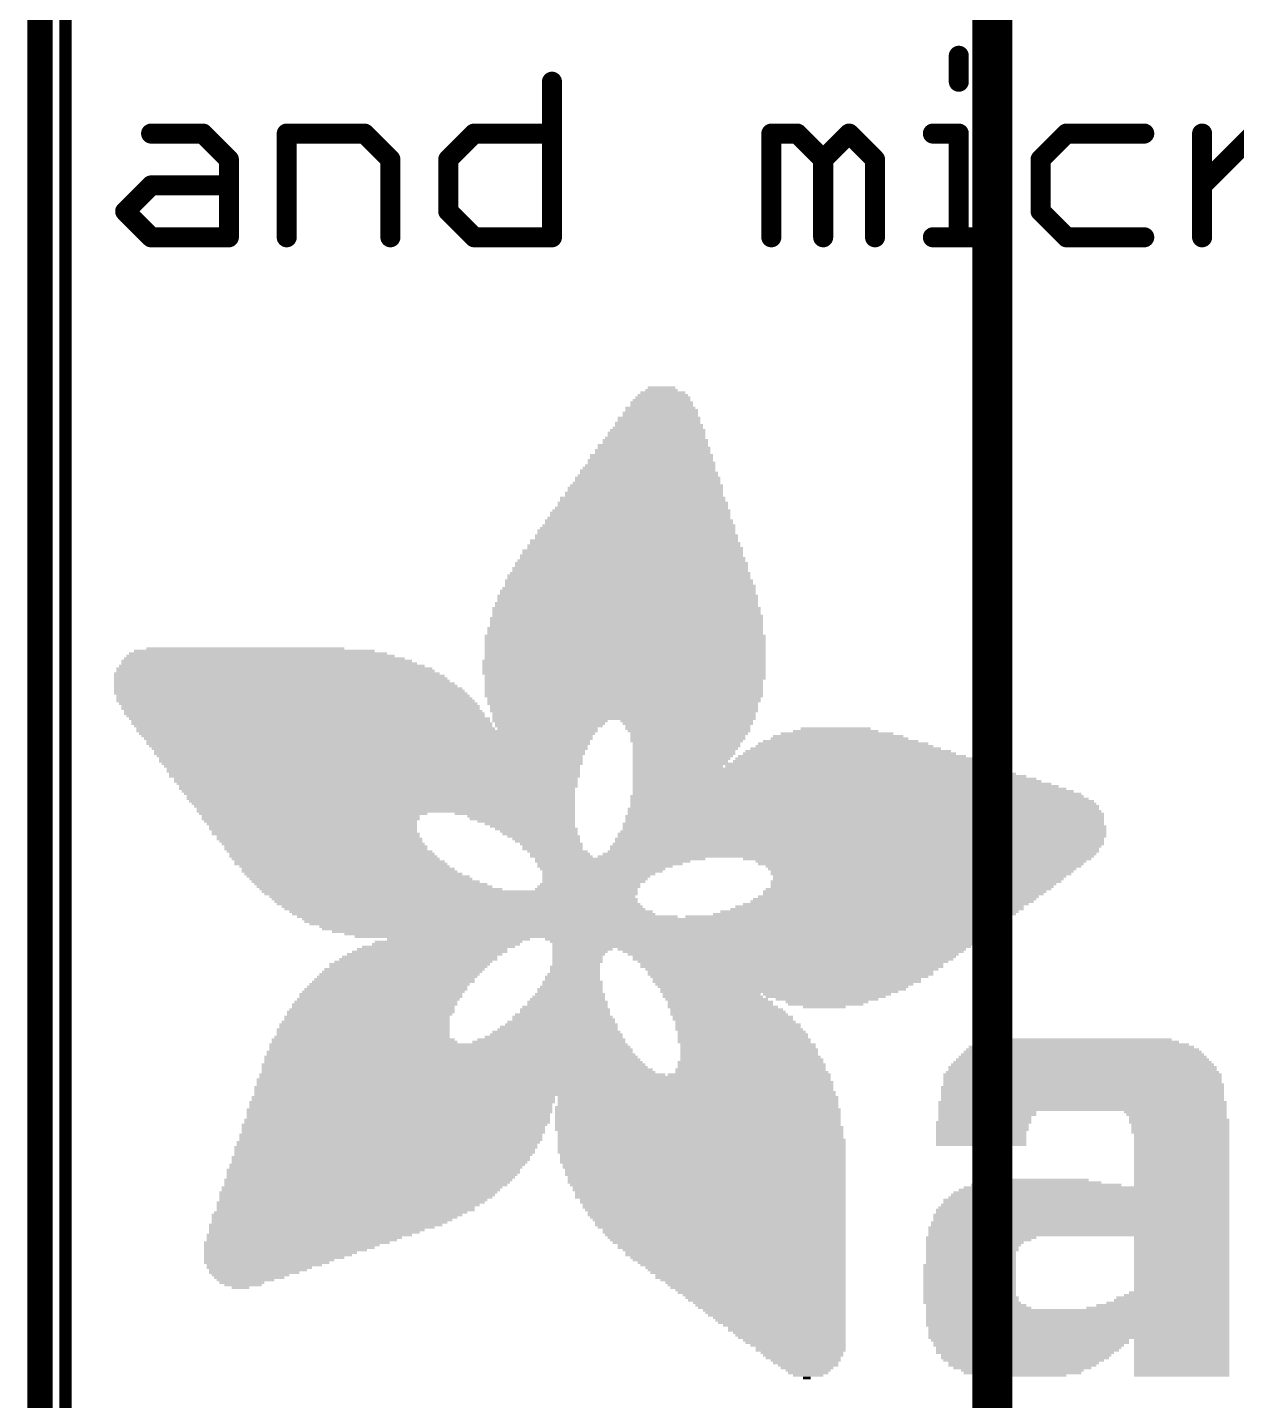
# Model space of a CAD drawing. Extents: x -3.9 to 70.5, y 0 to 60.5.
# Drawn here: x -0.38 to 11.87, y 9.91 to 23.82 of the extents above; entities that cross this region are included whole.
import ezdxf

# ---------------------------------------------------------------- set-up
doc = ezdxf.new("R2010")
doc.units = 0
for name, color, linetype in [('1', 12, 'CONTINUOUS'), ('16', 132, 'CONTINUOUS'), ('20', 53, 'CONTINUOUS'), ('21', 40, 'CONTINUOUS'), ('22', 6, 'CONTINUOUS')]:
    doc.layers.add(name, color=color, linetype=linetype)

# ---------------------------------------------------------------- blocks, each defined once
blk = doc.blocks.new('RECT')
blk.add_solid([(-0.5, -0.5), (0.5, -0.5), (-0.5, 0.5), (0.5, 0.5)])

msp = doc.modelspace()

# ---------------------------------------------------------------- linework, layer by layer
at = {"layer": '1', "const_width": 0.254}
msp.add_lwpolyline([(-0.254, 0.508), (-0.254, 53.848)], dxfattribs=at)
at = {"layer": '16', "const_width": 0.4064}
msp.add_lwpolyline([(9.398, 7.62), (9.398, 38.1)], dxfattribs=at)
at = {"layer": '20'}
msp.add_line((0, 54.356), (0, 0), dxfattribs=at)
at = {"layer": '21', "const_width": 0.2032}
for points in [[(9.0581, 23.5304), (9.0581, 23.2677)], [(4.9347, 23.2677), (4.9347, 21.6916)], [(0.8723, 22.7424), (1.3977, 22.7424)], [(1.3977, 22.7424), (1.6604, 22.4797)], [(2.2468, 21.6916), (2.2468, 22.7424)], [(2.2468, 22.7424), (3.0348, 22.7424)], [(3.0348, 22.7424), (3.2975, 22.4797)], [(3.8839, 22.4797), (4.1466, 22.7424)], [(4.1466, 22.7424), (4.9347, 22.7424)], [(7.1582, 21.6916), (7.1582, 22.7424)], [(7.1582, 22.7424), (7.4209, 22.7424)], [(7.4209, 22.7424), (7.6836, 22.4797)], [(7.6836, 22.4797), (7.9463, 22.7424)], [(7.9463, 22.7424), (8.209, 22.4797)], [(8.7954, 22.7424), (9.0581, 22.7424)], [(9.0581, 22.7424), (9.0581, 21.6916)], [(10.1495, 22.7424), (9.8868, 22.4797)], [(10.9376, 22.7424), (10.1495, 22.7424)], [(11.524, 21.6916), (11.524, 22.7424)], [(11.524, 22.217), (12.0494, 22.7424)], [(1.6604, 22.4797), (1.6604, 21.6916)], [(3.2975, 22.4797), (3.2975, 21.6916)], [(3.8839, 21.9543), (3.8839, 22.4797)], [(7.6836, 22.4797), (7.6836, 21.6916)], [(8.209, 22.4797), (8.209, 21.6916)], [(9.8868, 22.4797), (9.8868, 21.9543)], [(0.6096, 21.9543), (0.8723, 22.217)], [(0.8723, 22.217), (1.6604, 22.217)], [(0.8723, 21.6916), (0.6096, 21.9543)], [(4.1466, 21.6916), (3.8839, 21.9543)], [(9.8868, 21.9543), (10.1495, 21.6916)], [(1.6604, 21.6916), (0.8723, 21.6916)], [(4.9347, 21.6916), (4.1466, 21.6916)], [(8.7954, 21.6916), (9.3208, 21.6916)], [(10.1495, 21.6916), (10.9376, 21.6916)]]:
    msp.add_lwpolyline(points, dxfattribs=at)
at = {"layer": '21', "const_width": 0.1016}
for points in [[(9.1089, 23.5304, 1), (9.0073, 23.5304)], [(4.9855, 23.2677, 1), (4.8839, 23.2677)], [(9.0073, 23.2677, 1), (9.1089, 23.2677)], [(0.8723, 22.7932, 1), (0.8723, 22.6916)], [(1.4336, 22.7783, 1), (1.3618, 22.7064)], [(1.3977, 22.6916, 1), (1.3977, 22.7932)], [(2.2976, 22.7424, 1), (2.196, 22.7424)], [(2.2468, 22.7932, 1), (2.2468, 22.6916)], [(3.0707, 22.7783, 1), (2.9989, 22.7064)], [(3.0348, 22.6916, 1), (3.0348, 22.7932)], [(4.1466, 22.7932, 1), (4.1466, 22.6916)], [(4.1825, 22.7064, 1), (4.1107, 22.7783)], [(4.9347, 22.6916, 1), (4.9347, 22.7932)], [(7.209, 22.7424, 1), (7.1074, 22.7424)], [(7.1582, 22.7932, 1), (7.1582, 22.6916)], [(7.4568, 22.7783, 1), (7.385, 22.7064)], [(7.4209, 22.6916, 1), (7.4209, 22.7932)], [(7.9822, 22.7783, 1), (7.9104, 22.7064)], [(7.9822, 22.7064, 1), (7.9104, 22.7783)], [(8.7954, 22.7932, 1), (8.7954, 22.6916)], [(9.1089, 22.7424, 1), (9.0073, 22.7424)], [(9.0581, 22.6916, 1), (9.0581, 22.7932)], [(10.1495, 22.7932, 1), (10.1495, 22.6916)], [(10.1854, 22.7064, 1), (10.1136, 22.7783)], [(10.9376, 22.6916, 1), (10.9376, 22.7932)], [(11.5748, 22.7424, 1), (11.4732, 22.7424)], [(1.7112, 22.4797, 1), (1.6096, 22.4797)], [(1.6244, 22.4438, 1), (1.6963, 22.5156)], [(3.3483, 22.4797, 1), (3.2467, 22.4797)], [(3.2616, 22.4438, 1), (3.3334, 22.5156)], [(3.9347, 22.4797, 1), (3.8331, 22.4797)], [(3.848, 22.5156, 1), (3.9198, 22.4438)], [(7.7344, 22.4797, 1), (7.6328, 22.4797)], [(7.6477, 22.5156, 1), (7.7195, 22.4438)], [(7.6477, 22.4438, 1), (7.7195, 22.5156)], [(8.2598, 22.4797, 1), (8.1582, 22.4797)], [(8.1731, 22.4438, 1), (8.2449, 22.5156)], [(9.9376, 22.4797, 1), (9.836, 22.4797)], [(9.8509, 22.5156, 1), (9.9227, 22.4438)], [(0.8723, 22.2678, 1), (0.8723, 22.1662)], [(0.9082, 22.1811, 1), (0.8364, 22.2529)], [(1.6604, 22.1662, 1), (1.6604, 22.2678)], [(11.4881, 22.2529, 1), (11.5599, 22.1811)], [(0.6455, 21.9902, 1), (0.5737, 21.9184)], [(0.5737, 21.9902, 1), (0.6455, 21.9184)], [(3.9198, 21.9902, 1), (3.848, 21.9184)], [(3.8331, 21.9543, 1), (3.9347, 21.9543)], [(9.9227, 21.9902, 1), (9.8509, 21.9184)], [(9.836, 21.9543, 1), (9.9376, 21.9543)], [(0.8723, 21.7424, 1), (0.8723, 21.6408)], [(0.8364, 21.6557, 1), (0.9082, 21.7275)], [(1.6096, 21.6916, 1), (1.7112, 21.6916)], [(1.6604, 21.6408, 1), (1.6604, 21.7424)], [(2.196, 21.6916, 1), (2.2976, 21.6916)], [(3.2467, 21.6916, 1), (3.3483, 21.6916)], [(4.1466, 21.7424, 1), (4.1466, 21.6408)], [(4.1107, 21.6557, 1), (4.1825, 21.7275)], [(4.8839, 21.6916, 1), (4.9855, 21.6916)], [(4.9347, 21.6408, 1), (4.9347, 21.7424)], [(7.1074, 21.6916, 1), (7.209, 21.6916)], [(7.6328, 21.6916, 1), (7.7344, 21.6916)], [(8.1582, 21.6916, 1), (8.2598, 21.6916)], [(8.7954, 21.7424, 1), (8.7954, 21.6408)], [(9.0073, 21.6916, 1), (9.1089, 21.6916)], [(9.3208, 21.6408, 1), (9.3208, 21.7424)], [(10.1495, 21.7424, 1), (10.1495, 21.6408)], [(10.1136, 21.6557, 1), (10.1854, 21.7275)], [(10.9376, 21.6408, 1), (10.9376, 21.7424)], [(11.4732, 21.6916, 1), (11.5748, 21.6916)]]:
    msp.add_lwpolyline(points, format="xyb", dxfattribs=at)
at = {"layer": '22', "const_width": 0.127}
msp.add_lwpolyline([(0.004, 52.278), (0.004, 2.078)], dxfattribs=at)

# ---------------------------------------------------------------- block references
at = {"layer": '21', "yscale": 0.0254}
for p, xscale in [((6.0452, 20.1676), 0.2794), ((6.0452, 20.0406), 0.5842), ((6.0579, 20.066), 0.5588), ((6.0579, 20.0914), 0.508), ((6.0579, 20.1168), 0.4572), ((6.0452, 20.1422), 0.3302), ((6.0325, 19.9136), 0.762), ((6.0325, 19.8882), 0.762), ((6.0325, 19.9644), 0.7112), ((6.0452, 19.939), 0.7366), ((6.0452, 20.0152), 0.635), ((6.0452, 19.9898), 0.635), ((6.0071, 19.7612), 0.9144), ((6.0071, 19.812), 0.8636), ((6.0198, 19.7866), 0.889), ((6.0198, 19.8628), 0.8382), ((6.0198, 19.8374), 0.8382), ((5.9817, 19.6342), 1.0668), ((5.9817, 19.6088), 1.0668), ((5.9817, 19.6596), 1.016), ((5.9944, 19.7104), 0.9906), ((5.9944, 19.685), 0.9906), ((6.0071, 19.7358), 0.9652), ((5.9436, 19.4818), 1.2446), ((5.9563, 19.5326), 1.1684), ((5.9563, 19.5072), 1.1684), ((5.9563, 19.5834), 1.1176), ((5.969, 19.558), 1.143), ((5.9055, 19.3294), 1.3716), ((5.9182, 19.3548), 1.3462), ((5.9309, 19.3802), 1.3208), ((5.9309, 19.431), 1.27), ((5.9436, 19.4056), 1.2954), ((5.9436, 19.4564), 1.2446), ((5.8928, 19.2024), 1.4986), ((5.9055, 19.2532), 1.4732), ((5.9055, 19.2278), 1.4732), ((5.9055, 19.2786), 1.4224), ((5.9182, 19.304), 1.397), ((5.8547, 19.05), 1.6764), ((5.8674, 19.1008), 1.6002), ((5.8674, 19.0754), 1.6002), ((5.8801, 19.1516), 1.5748), ((5.8801, 19.1262), 1.5748), ((5.8928, 19.177), 1.5494), ((5.842, 18.923), 1.8034), ((5.842, 18.9484), 1.7526), ((5.8547, 18.9992), 1.7272), ((5.8547, 18.9738), 1.7272), ((5.8547, 19.0246), 1.6764), ((5.8166, 18.7706), 1.9558), ((5.8166, 18.8214), 1.905), ((5.8166, 18.796), 1.905), ((5.8166, 18.8468), 1.8542), ((5.8293, 18.8976), 1.8288), ((5.8293, 18.8722), 1.8288), ((5.7912, 18.669), 2.0574), ((5.7912, 18.6436), 2.0574), ((5.7912, 18.7198), 2.0066), ((5.7912, 18.6944), 2.0066), ((5.8039, 18.7452), 1.9812), ((5.7531, 18.5166), 2.2352), ((5.7531, 18.4912), 2.2352), ((5.7658, 18.5674), 2.159), ((5.7785, 18.542), 2.1844), ((5.7658, 18.6182), 2.1082), ((5.7785, 18.5928), 2.1336), ((5.7404, 18.3896), 2.3622), ((5.7404, 18.3642), 2.3622), ((5.7404, 18.415), 2.3114), ((5.7404, 18.4658), 2.2606), ((5.7531, 18.4404), 2.286), ((5.715, 18.2118), 2.5146), ((5.715, 18.2626), 2.4638), ((5.715, 18.2372), 2.4638), ((5.7277, 18.288), 2.4384), ((5.7277, 18.3388), 2.3876), ((5.7277, 18.3134), 2.3876), ((5.7023, 18.1102), 2.5908), ((5.7023, 18.0848), 2.5908), ((5.715, 18.1356), 2.5654), ((5.715, 18.1864), 2.5146), ((5.7277, 18.161), 2.54), ((5.6896, 17.9832), 2.667), ((5.6896, 17.9578), 2.667), ((5.7023, 18.0594), 2.6416), ((5.7023, 18.034), 2.6416), ((5.7023, 18.0086), 2.6416), ((5.6896, 17.8308), 2.7686), ((5.6896, 17.8054), 2.7686), ((5.6896, 17.9324), 2.7178), ((5.6896, 17.907), 2.7178), ((5.6896, 17.8816), 2.7178), ((5.7023, 17.8562), 2.7432), ((5.6769, 17.7292), 2.794), ((5.6769, 17.7038), 2.794), ((5.6769, 17.6784), 2.794), ((5.6896, 17.78), 2.7686), ((5.6896, 17.7546), 2.7686), ((1.8288, 17.526), 2.0066), ((5.6769, 17.653), 2.8448), ((5.6769, 17.6276), 2.8448), ((5.6769, 17.6022), 2.8448), ((5.6769, 17.5768), 2.8448), ((5.6769, 17.5514), 2.8448), ((5.6769, 17.526), 2.8448), ((2.0447, 17.399), 2.9464), ((2.0193, 17.4244), 2.8448), ((1.9812, 17.4498), 2.7178), ((1.9558, 17.4752), 2.6162), ((1.9177, 17.5006), 2.4384), ((5.6642, 17.399), 2.8702), ((5.6769, 17.5006), 2.8448), ((5.6769, 17.4752), 2.8448), ((5.6769, 17.4498), 2.8448), ((5.6769, 17.4244), 2.8448), ((2.1463, 17.272), 3.302), ((2.1717, 17.2466), 3.3528), ((2.1209, 17.3228), 3.2004), ((2.1336, 17.2974), 3.2258), ((2.0955, 17.3482), 3.0988), ((2.0701, 17.3736), 2.9972), ((5.6642, 17.3736), 2.8702), ((5.6642, 17.3482), 2.8702), ((5.6642, 17.3228), 2.8702), ((5.6642, 17.2974), 2.8702), ((5.6642, 17.272), 2.8702), ((5.6769, 17.2466), 2.8448), ((2.1844, 17.2212), 3.3782), ((2.1971, 17.1958), 3.4036), ((2.2225, 17.1704), 3.4544), ((2.2352, 17.145), 3.4798), ((2.2606, 17.1196), 3.5306), ((5.6769, 17.2212), 2.8448), ((5.6642, 17.1958), 2.8194), ((5.6642, 17.1704), 2.8194), ((5.6642, 17.145), 2.8194), ((5.6642, 17.1196), 2.8194), ((2.2733, 17.0942), 3.556), ((2.286, 17.0688), 3.5814), ((2.3114, 17.0434), 3.5814), ((2.3241, 17.018), 3.6068), ((2.3368, 16.9926), 3.6322), ((2.3622, 16.9672), 3.6322), ((5.6642, 17.0942), 2.8194), ((5.6642, 17.0688), 2.8194), ((5.6642, 17.0434), 2.8194), ((5.6642, 17.018), 2.7686), ((5.6642, 16.9926), 2.7686), ((5.6515, 16.9672), 2.7432), ((2.3876, 16.9418), 3.6322), ((2.3876, 16.9164), 3.6322), ((2.413, 16.891), 3.6322), ((2.4257, 16.8656), 3.6576), ((2.4384, 16.8402), 3.6322), ((5.6642, 16.9418), 2.7178), ((5.6642, 16.9164), 2.7178), ((5.6642, 16.891), 2.7178), ((5.6642, 16.8656), 2.667), ((5.6642, 16.8402), 2.667), ((2.4765, 16.8148), 3.6576), ((2.4892, 16.7894), 3.6322), ((2.5019, 16.764), 3.6576), ((2.5146, 16.7386), 3.6322), ((2.54, 16.7132), 3.6322), ((3.0607, 16.6878), 4.6736), ((5.6642, 16.8148), 2.667), ((4.9149, 16.7894), 1.1684), ((4.9149, 16.764), 1.1176), ((4.9022, 16.7386), 1.0922), ((4.8895, 16.7132), 1.016), ((6.2992, 16.7894), 1.3462), ((6.3119, 16.764), 1.3208), ((6.3119, 16.7386), 1.27), ((6.3119, 16.7132), 1.27), ((6.3246, 16.6878), 1.2446), ((7.8105, 16.6878), 0.8636), ((7.8105, 16.7132), 0.7112), ((3.0607, 16.6624), 4.6228), ((3.0607, 16.637), 4.572), ((3.0734, 16.6116), 4.5466), ((3.0734, 16.5862), 4.4958), ((3.0734, 16.5608), 4.4958), ((6.3246, 16.6624), 1.1938), ((6.3119, 16.637), 1.1684), ((6.3119, 16.6116), 1.1684), ((6.2992, 16.5862), 1.143), ((6.2992, 16.5608), 1.0922), ((7.8867, 16.5608), 1.7272), ((7.8613, 16.5862), 1.5748), ((7.8486, 16.6116), 1.397), ((7.8359, 16.637), 1.3208), ((7.8232, 16.6624), 1.143), ((3.0734, 16.5354), 4.445), ((3.0861, 16.51), 4.4196), ((3.0861, 16.4846), 4.3688), ((3.0861, 16.4592), 4.3688), ((3.0861, 16.4338), 4.318), ((3.0988, 16.4084), 4.2926), ((6.2992, 16.5354), 1.0922), ((6.2865, 16.51), 1.0668), ((6.2738, 16.4846), 1.0414), ((6.2738, 16.4592), 1.0414), ((6.2611, 16.4338), 1.016), ((6.2484, 16.4084), 0.9906), ((8.001, 16.4084), 2.413), ((7.9756, 16.4338), 2.3114), ((7.9502, 16.4592), 2.159), ((7.9375, 16.4846), 2.0828), ((7.9121, 16.51), 1.9304), ((7.8994, 16.5354), 1.8034), ((3.0988, 16.383), 4.2926), ((3.1115, 16.3576), 4.2672), ((3.1115, 16.3322), 4.2164), ((3.1242, 16.3068), 4.191), ((3.1242, 16.2814), 4.191), ((6.2357, 16.383), 0.9652), ((7.5565, 16.3576), 3.6068), ((6.2103, 16.3322), 0.9144), ((7.6327, 16.3068), 3.7592), ((7.6708, 16.2814), 3.8354), ((8.0772, 16.3322), 2.7686), ((8.0137, 16.383), 2.4892), ((3.1369, 16.256), 4.1656), ((3.1369, 16.2306), 4.1656), ((3.1496, 16.2052), 4.0894), ((3.1496, 16.1798), 4.0894), ((3.1623, 16.1544), 4.064), ((3.175, 16.129), 4.0386), ((7.6962, 16.256), 3.8862), ((7.747, 16.2306), 3.9878), ((7.7978, 16.2052), 4.0894), ((7.8232, 16.1798), 4.1402), ((7.874, 16.1544), 4.2418), ((7.9121, 16.129), 4.318), ((3.1623, 16.1036), 4.0132), ((3.175, 16.0782), 3.9878), ((3.1877, 16.0528), 3.9624), ((3.2004, 16.0274), 3.937), ((3.2004, 16.002), 3.937), ((8.0264, 16.0274), 4.5974), ((8.0518, 16.002), 4.6482), ((7.9502, 16.1036), 4.3942), ((7.9883, 16.0782), 4.4704), ((8.0264, 16.0528), 4.5466), ((3.2131, 15.9766), 3.9116), ((3.2258, 15.9512), 3.8862), ((3.2385, 15.9258), 3.8608), ((3.2512, 15.9004), 3.8354), ((3.2512, 15.875), 3.8354), ((2.5146, 15.8496), 2.3114), ((4.5593, 15.8496), 1.2192), ((8.0899, 15.9004), 4.7752), ((8.1026, 15.875), 4.8006), ((8.1153, 15.8496), 4.826), ((8.0772, 15.9766), 4.699), ((8.0899, 15.9512), 4.7244), ((8.1026, 15.9258), 4.7498), ((2.4892, 15.8242), 2.2098), ((2.4892, 15.7988), 2.2098), ((2.4892, 15.7734), 2.159), ((2.5019, 15.748), 2.1336), ((2.5146, 15.7226), 2.1082), ((4.6228, 15.8242), 1.0922), ((4.6355, 15.7988), 1.0668), ((4.6736, 15.7734), 0.9906), ((4.7117, 15.748), 0.9144), ((4.7371, 15.7226), 0.8636), ((8.0899, 15.748), 4.8768), ((8.1026, 15.7226), 4.9022), ((8.1026, 15.8242), 4.8514), ((8.1026, 15.7988), 4.8514), ((8.1026, 15.7734), 4.8514), ((2.5146, 15.6972), 2.1082), ((2.5273, 15.6718), 2.0828), ((2.54, 15.6464), 2.1082), ((2.5654, 15.621), 2.0574), ((2.5781, 15.5956), 2.0828), ((2.5908, 15.5702), 2.0574), ((4.7752, 15.6972), 0.8382), ((4.8006, 15.6718), 0.7874), ((4.8133, 15.6464), 0.762), ((4.8514, 15.621), 0.7366), ((4.8768, 15.5956), 0.6858), ((4.8895, 15.5702), 0.6604), ((8.0518, 15.5956), 4.953), ((8.0518, 15.5702), 4.953), ((8.0772, 15.6464), 4.953), ((8.0772, 15.621), 4.953), ((8.0899, 15.6718), 4.9276), ((8.1026, 15.6972), 4.9022), ((2.6162, 15.5448), 2.0574), ((2.6416, 15.5194), 2.0574), ((2.6416, 15.494), 2.0574), ((2.6797, 15.4686), 2.0828), ((2.7051, 15.4432), 2.0828), ((4.9276, 15.5448), 0.635), ((4.9403, 15.5194), 0.6096), ((4.9403, 15.494), 0.6096), ((4.9911, 15.4686), 0.6096), ((5.0165, 15.4432), 0.6096), ((7.9502, 15.4432), 5.0038), ((7.9883, 15.4686), 4.9784), ((8.0137, 15.5194), 4.9784), ((8.001, 15.494), 4.953), ((8.0391, 15.5448), 4.9784), ((2.7178, 15.4178), 2.1082), ((2.7432, 15.3924), 2.1082), ((2.7813, 15.367), 2.1336), ((2.794, 15.3416), 2.159), ((2.8321, 15.3162), 2.1336), ((2.8702, 15.2908), 2.159), ((5.0292, 15.4178), 0.635), ((5.6261, 15.3924), 1.7272), ((5.5499, 15.367), 1.5748), ((5.5245, 15.3416), 1.4732), ((5.4737, 15.3162), 1.3716), ((5.4483, 15.2908), 1.27), ((7.9121, 15.4178), 5.0292), ((8.636, 15.3924), 3.5306), ((8.6741, 15.367), 3.3528), ((8.6741, 15.3416), 3.302), ((8.6995, 15.3162), 3.2004), ((8.6868, 15.2908), 3.1242), ((2.8829, 15.2654), 2.1844), ((2.921, 15.24), 2.2098), ((2.9718, 15.2146), 2.2606), ((2.9972, 15.1892), 2.2606), ((3.048, 15.1638), 2.3114), ((5.4483, 15.2654), 1.2192), ((5.4102, 15.24), 1.143), ((5.3848, 15.2146), 1.0922), ((5.3721, 15.1892), 1.0668), ((5.3594, 15.1638), 1.0414), ((8.6868, 15.2654), 3.0734), ((8.6741, 15.24), 3.048), ((8.6233, 15.1638), 2.9464), ((8.6614, 15.2146), 2.9718), ((8.6487, 15.1892), 2.9464), ((3.0988, 15.1384), 2.3622), ((3.1369, 15.113), 2.3876), ((3.2004, 15.0876), 2.4638), ((3.8989, 15.0622), 3.81), ((3.9116, 15.0368), 3.7846), ((5.2832, 15.0876), 1.0414), ((5.3086, 15.113), 1.0414), ((5.3213, 15.1384), 1.016), ((8.509, 15.0622), 2.8702), ((8.4963, 15.0368), 2.8448), ((8.5471, 15.0876), 2.8956), ((8.5979, 15.1384), 2.8956), ((8.5852, 15.113), 2.8702), ((3.9243, 15.0114), 3.7084), ((3.9497, 14.986), 3.7084), ((3.9624, 14.9606), 3.683), ((3.9878, 14.9352), 3.683), ((4.0259, 14.9098), 3.6576), ((4.0513, 14.8844), 3.6576), ((8.2296, 14.8844), 2.9718), ((8.255, 14.9098), 2.921), ((8.3185, 14.9352), 2.8956), ((8.382, 14.9606), 2.8702), ((8.4074, 14.986), 2.8702), ((8.4455, 15.0114), 2.8448), ((4.1148, 14.859), 3.683), ((4.1402, 14.8336), 3.683), ((4.2799, 14.8082), 3.8608), ((5.9817, 14.7828), 7.1628), ((5.9817, 14.7574), 7.112), ((7.9375, 14.8082), 3.302), ((8.1026, 14.8336), 3.0734), ((8.1534, 14.859), 3.0226), ((5.9817, 14.732), 7.0104), ((6.0071, 14.7066), 6.858), ((6.0198, 14.6812), 6.8326), ((6.0452, 14.6558), 6.6802), ((6.0833, 14.6304), 6.5024), ((6.1341, 14.605), 6.4008), ((3.7211, 14.478), 1.524), ((3.7846, 14.5034), 1.5494), ((3.8608, 14.5288), 1.4986), ((3.8862, 14.5542), 1.4986), ((3.9878, 14.5796), 1.4478), ((7.0739, 14.5796), 4.4196), ((7.0739, 14.5542), 4.318), ((7.0739, 14.5288), 4.2672), ((7.0612, 14.5034), 4.2418), ((5.2451, 14.478), 0.6096), ((7.366, 14.478), 3.5306), ((3.4925, 14.3256), 1.6256), ((3.5306, 14.351), 1.6002), ((3.5814, 14.3764), 1.6002), ((3.5941, 14.4018), 1.5748), ((3.6449, 14.4272), 1.5748), ((3.6957, 14.4526), 1.5748), ((5.2197, 14.4526), 0.5588), ((5.207, 14.4272), 0.5334), ((5.1943, 14.4018), 0.508), ((5.1943, 14.3764), 0.508), ((5.1943, 14.351), 0.508), ((5.1816, 14.3256), 0.4826), ((7.3787, 14.4526), 3.4544), ((7.3787, 14.4272), 3.3528), ((7.3914, 14.4018), 3.2766), ((7.3787, 14.3764), 3.2512), ((7.3787, 14.351), 3.1496), ((7.366, 14.3256), 3.0734), ((3.3655, 14.1986), 1.6256), ((3.3909, 14.224), 1.6256), ((3.4163, 14.2494), 1.6256), ((3.4417, 14.2748), 1.6256), ((3.4798, 14.3002), 1.6002), ((5.1435, 14.1986), 0.5588), ((5.1562, 14.224), 0.5334), ((5.1689, 14.3002), 0.508), ((5.1689, 14.2748), 0.508), ((5.1689, 14.2494), 0.508), ((7.366, 14.3002), 3.0734), ((7.366, 14.2748), 2.9718), ((7.3533, 14.2494), 2.8956), ((7.3533, 14.224), 2.8956), ((7.3406, 14.1986), 2.8194), ((3.2258, 14.0462), 1.651), ((3.2512, 14.0716), 1.651), ((3.2639, 14.097), 1.6256), ((3.2893, 14.1224), 1.6256), ((3.3274, 14.1478), 1.651), ((3.3401, 14.1732), 1.6256), ((5.1181, 14.0716), 0.6604), ((5.1181, 14.0462), 0.6604), ((5.1308, 14.097), 0.635), ((5.1435, 14.1478), 0.6096), ((5.1435, 14.1224), 0.6096), ((5.1435, 14.1732), 0.5588), ((7.3152, 14.1732), 2.7178), ((7.3152, 14.1478), 2.7178), ((7.2898, 14.1224), 2.6162), ((7.2771, 14.097), 2.54), ((7.2771, 14.0716), 2.4892), ((7.239, 14.0462), 2.413), ((3.1369, 13.9192), 1.6764), ((3.1496, 13.9446), 1.651), ((3.175, 13.97), 1.651), ((3.2004, 14.0208), 1.651), ((3.2004, 13.9954), 1.651), ((5.0927, 13.9446), 0.8128), ((5.0927, 13.9192), 0.8128), ((5.0927, 13.97), 0.762), ((5.1054, 13.9954), 0.7366), ((5.1181, 14.0208), 0.7112), ((6.5532, 14.0208), 0.9906), ((6.5659, 13.9954), 1.016), ((6.604, 13.97), 1.0414), ((6.6421, 13.9446), 1.0668), ((6.6421, 13.9192), 1.0668), ((7.7216, 14.0208), 1.2954), ((7.7089, 13.9954), 1.2192), ((7.7216, 13.97), 1.0414), ((7.7216, 13.9446), 0.8382), ((7.7089, 13.9192), 0.762), ((3.0607, 13.7922), 1.6764), ((3.0607, 13.7668), 1.6764), ((3.0988, 13.843), 1.7018), ((3.0861, 13.8176), 1.6764), ((3.1115, 13.8684), 1.6764), ((3.1242, 13.8938), 1.651), ((5.0419, 13.7922), 1.016), ((5.0546, 13.7668), 1.0414), ((5.0419, 13.8176), 0.9652), ((5.0673, 13.8684), 0.9144), ((5.0673, 13.843), 0.9144), ((5.0673, 13.8938), 0.8636), ((6.6675, 13.8938), 1.1176), ((6.7056, 13.8684), 1.143), ((6.7183, 13.843), 1.1684), ((6.731, 13.8176), 1.1938), ((6.7691, 13.7922), 1.2192), ((6.7691, 13.7668), 1.2192), ((7.6962, 13.8938), 0.4318), ((3.0226, 13.6652), 1.7526), ((3.0226, 13.6398), 1.7526), ((3.0353, 13.716), 1.7272), ((3.0353, 13.6906), 1.7272), ((3.048, 13.7414), 1.7018), ((4.9784, 13.6398), 1.2954), ((4.9911, 13.6652), 1.2192), ((5.0038, 13.6906), 1.1938), ((5.0292, 13.716), 1.143), ((5.0292, 13.7414), 1.0922), ((6.7945, 13.7414), 1.2192), ((6.8199, 13.716), 1.27), ((6.8199, 13.6906), 1.27), ((6.8326, 13.6652), 1.2954), ((6.858, 13.6398), 1.2954), ((3.8862, 13.5128), 3.6322), ((3.8989, 13.4874), 3.6576), ((3.0226, 13.5636), 1.8542), ((3.0353, 13.5382), 1.8796), ((3.0099, 13.589), 1.778), ((3.0226, 13.6144), 1.7526), ((4.9022, 13.5382), 1.5494), ((4.9276, 13.5636), 1.4986), ((4.953, 13.589), 1.397), ((4.9784, 13.6144), 1.3462), ((6.8707, 13.6144), 1.3208), ((6.8707, 13.589), 1.3208), ((6.8834, 13.5636), 1.3462), ((6.8834, 13.5382), 1.3462), ((6.9215, 13.5128), 1.3716), ((6.9215, 13.4874), 1.3716), ((10.2997, 13.4874), 2.286), ((10.2997, 13.5128), 2.1844), ((10.2997, 13.5382), 1.9812), ((10.2997, 13.5636), 1.8288), ((3.9116, 13.3858), 3.7846), ((3.9243, 13.3604), 3.81), ((3.8989, 13.4366), 3.7084), ((3.9116, 13.4112), 3.7338), ((3.9116, 13.462), 3.683), ((6.9342, 13.462), 1.397), ((6.9342, 13.4366), 1.397), ((6.9342, 13.4112), 1.397), ((6.9469, 13.3858), 1.4224), ((6.9596, 13.3604), 1.4478), ((10.3124, 13.3604), 2.5654), ((10.3124, 13.3858), 2.5146), ((10.3124, 13.4112), 2.4638), ((10.3124, 13.4366), 2.413), ((10.3124, 13.462), 2.3622), ((4.0259, 13.208), 4.1148), ((3.937, 13.3096), 3.8862), ((3.9497, 13.2842), 3.9116), ((3.9751, 13.2588), 3.9624), ((3.9878, 13.2334), 3.9878), ((3.937, 13.335), 3.8354), ((6.9342, 13.208), 1.651), ((6.9469, 13.2588), 1.524), ((6.9596, 13.2334), 1.5494), ((6.9469, 13.335), 1.4732), ((6.9596, 13.3096), 1.4986), ((6.9596, 13.2842), 1.4986), ((10.3124, 13.208), 2.8194), ((10.3124, 13.2334), 2.7686), ((10.3124, 13.2842), 2.7178), ((10.3124, 13.2588), 2.7178), ((10.3124, 13.3096), 2.667), ((10.3124, 13.335), 2.6162), ((4.8514, 13.081), 5.8674), ((4.8514, 13.1572), 5.8166), ((4.8641, 13.1318), 5.842), ((4.8641, 13.1064), 5.842), ((4.8641, 13.1826), 5.7912), ((10.3124, 13.081), 2.8702), ((10.3124, 13.1826), 2.8194), ((10.3124, 13.1572), 2.8194), ((10.3124, 13.1318), 2.8194), ((10.3251, 13.1064), 2.8448), ((3.4163, 12.9286), 3.0988), ((3.429, 12.9794), 3.0734), ((3.429, 12.954), 3.0734), ((4.8514, 13.0556), 5.8674), ((4.8641, 13.0302), 5.8928), ((4.8641, 13.0048), 5.8928), ((6.4135, 12.9794), 2.8448), ((6.4135, 12.954), 2.8448), ((6.4135, 12.9286), 2.8448), ((10.3124, 12.9286), 2.921), ((10.3124, 13.0556), 2.8702), ((10.3124, 13.0302), 2.8702), ((10.3124, 13.0048), 2.8702), ((10.3124, 12.9794), 2.8702), ((10.3124, 12.954), 2.8702), ((3.3909, 12.8524), 3.0988), ((3.3909, 12.827), 3.0988), ((3.3782, 12.8016), 3.0734), ((3.4036, 12.9032), 3.0734), ((3.4036, 12.8778), 3.0734), ((6.4008, 12.8778), 2.8702), ((6.4135, 12.8524), 2.8956), ((6.4135, 12.827), 2.8956), ((6.4135, 12.8016), 2.8956), ((6.4135, 12.9032), 2.8448), ((10.3124, 12.9032), 2.921), ((10.3124, 12.8778), 2.921), ((10.3124, 12.8524), 2.921), ((9.3472, 12.827), 0.9906), ((9.3472, 12.8016), 0.9906), ((11.2522, 12.827), 1.0414), ((11.2649, 12.8016), 1.016), ((3.3401, 12.7), 3.0988), ((3.3274, 12.6746), 3.0734), ((3.3274, 12.6492), 3.0734), ((3.3655, 12.7508), 3.0988), ((3.3655, 12.7254), 3.0988), ((3.3782, 12.7762), 3.0734), ((6.4135, 12.7762), 2.8956), ((6.4135, 12.7508), 2.8956), ((6.4135, 12.7254), 2.8956), ((6.4135, 12.7), 2.8956), ((6.4262, 12.6746), 2.921), ((6.4262, 12.6492), 2.921), ((9.3091, 12.7254), 0.9652), ((9.2964, 12.7), 0.9398), ((9.2964, 12.6746), 0.9398), ((9.2964, 12.6492), 0.9398), ((9.3218, 12.7762), 0.9398), ((9.3218, 12.7508), 0.9398), ((11.2776, 12.7762), 0.9906), ((11.2903, 12.7508), 1.016), ((11.2903, 12.7254), 1.016), ((11.303, 12.7), 0.9906), ((11.303, 12.6746), 0.9906), ((11.303, 12.6492), 0.9906), ((3.2766, 12.5222), 3.0734), ((3.302, 12.5984), 3.0734), ((3.302, 12.573), 3.0734), ((3.302, 12.5476), 3.0734), ((3.3274, 12.6238), 3.0734), ((6.4389, 12.6238), 2.8956), ((6.4389, 12.5984), 2.8956), ((6.4389, 12.573), 2.8956), ((6.4516, 12.5476), 2.921), ((6.4516, 12.5222), 2.921), ((9.2837, 12.6238), 0.9144), ((9.2837, 12.5984), 0.9144), ((9.2837, 12.573), 0.9144), ((9.2837, 12.5476), 0.9144), ((9.2837, 12.5222), 0.9144), ((11.303, 12.6238), 0.9906), ((11.3157, 12.5984), 0.9652), ((11.3157, 12.573), 0.9652), ((11.3157, 12.5476), 0.9652), ((11.3157, 12.5222), 0.9652), ((3.2004, 12.3698), 3.0226), ((3.2512, 12.4714), 3.0734), ((3.2385, 12.446), 3.048), ((3.2385, 12.4206), 3.048), ((3.2258, 12.3952), 3.0226), ((3.2639, 12.4968), 3.048), ((6.4516, 12.4968), 2.921), ((6.4516, 12.4714), 2.921), ((6.4516, 12.446), 2.921), ((6.4516, 12.4206), 2.921), ((6.4643, 12.3952), 2.8956), ((6.4643, 12.3698), 2.8956), ((9.2837, 12.4968), 0.9144), ((11.3157, 12.4968), 0.9652), ((11.3157, 12.4714), 0.9652), ((11.3157, 12.446), 0.9652), ((11.3157, 12.4206), 0.9652), ((11.3157, 12.3952), 0.9652), ((11.3157, 12.3698), 0.9652), ((3.1242, 12.2428), 2.9718), ((3.1623, 12.2936), 2.9972), ((3.1496, 12.2682), 2.9718), ((3.2004, 12.3444), 3.0226), ((3.1877, 12.319), 2.9972), ((6.4643, 12.3444), 2.8956), ((6.4643, 12.319), 2.8956), ((6.477, 12.2936), 2.8702), ((6.477, 12.2682), 2.8702), ((6.4897, 12.2428), 2.8448), ((11.3157, 12.3444), 0.9652), ((11.3157, 12.319), 0.9652), ((11.3157, 12.2936), 0.9652), ((11.3157, 12.2682), 0.9652), ((11.3157, 12.2428), 0.9652), ((3.0734, 12.1412), 2.921), ((3.0607, 12.1158), 2.8956), ((3.048, 12.0904), 2.8702), ((3.1242, 12.2174), 2.9718), ((3.1115, 12.192), 2.9464), ((3.0988, 12.1666), 2.921), ((6.4897, 12.2174), 2.8448), ((6.4897, 12.192), 2.8448), ((6.5024, 12.1666), 2.8194), ((6.5024, 12.1412), 2.8194), ((6.5024, 12.1158), 2.8194), ((6.5151, 12.0904), 2.794), ((9.9441, 12.0904), 1.524), ((9.8933, 12.1158), 1.2192), ((9.8806, 12.1412), 0.9906), ((11.3157, 12.2174), 0.9652), ((11.3157, 12.192), 0.9652), ((11.3157, 12.1666), 0.9652), ((11.3157, 12.1412), 0.9652), ((11.3157, 12.1158), 0.9652), ((11.3157, 12.0904), 0.9652), ((2.9718, 12.0142), 2.8194), ((2.9591, 11.9888), 2.794), ((2.9464, 11.9634), 2.7686), ((3.0099, 12.065), 2.8448), ((2.9972, 12.0396), 2.8194), ((6.5278, 12.065), 2.7686), ((6.5278, 12.0396), 2.7686), ((6.5405, 12.0142), 2.7432), ((6.5405, 11.9888), 2.7432), ((6.5405, 11.9634), 2.7432), ((10.3759, 11.9634), 2.8448), ((10.3886, 11.9888), 2.8194), ((10.4013, 12.0142), 2.794), ((10.4267, 12.0396), 2.7432), ((10.4521, 12.065), 2.6924), ((2.8956, 11.9126), 2.7178), ((2.8702, 11.8872), 2.667), ((2.8448, 11.8618), 2.6162), ((2.8448, 11.8364), 2.6162), ((2.921, 11.938), 2.7178), ((6.5659, 11.938), 2.6924), ((6.5659, 11.9126), 2.6924), ((6.5786, 11.8872), 2.667), ((6.5786, 11.8618), 2.667), ((6.5913, 11.8364), 2.6416), ((10.3124, 11.8364), 2.9718), ((10.3251, 11.8618), 2.9464), ((10.3378, 11.8872), 2.921), ((10.3505, 11.938), 2.8956), ((10.3505, 11.9126), 2.8956), ((2.6416, 11.684), 2.3622), ((2.7559, 11.7856), 2.54), ((2.7305, 11.7602), 2.4892), ((2.7051, 11.7348), 2.4384), ((2.6797, 11.7094), 2.3876), ((2.794, 11.811), 2.5654), ((6.604, 11.811), 2.6162), ((6.604, 11.7856), 2.6162), ((6.6167, 11.7602), 2.5908), ((6.6294, 11.7348), 2.5654), ((6.6421, 11.7094), 2.54), ((6.6421, 11.684), 2.54), ((10.287, 11.7094), 3.0226), ((10.287, 11.684), 3.0226), ((10.2997, 11.7856), 2.9972), ((10.2997, 11.7602), 2.9972), ((10.2997, 11.7348), 2.9972), ((10.3124, 11.811), 2.9718), ((2.4765, 11.5824), 2.0828), ((2.4257, 11.557), 1.9812), ((2.6035, 11.6586), 2.286), ((2.5527, 11.6332), 2.1844), ((2.5273, 11.6078), 2.1336), ((6.6548, 11.6586), 2.5146), ((6.6802, 11.6332), 2.4638), ((6.6802, 11.6078), 2.4638), ((6.6929, 11.5824), 2.4384), ((6.7056, 11.557), 2.413), ((9.2837, 11.557), 1.1176), ((10.2743, 11.6586), 3.048), ((10.2743, 11.6332), 3.048), ((10.2743, 11.6078), 3.048), ((10.2743, 11.5824), 3.048), ((11.3157, 11.557), 0.9652), ((2.3495, 11.5062), 1.8796), ((2.2987, 11.4808), 1.778), ((2.2733, 11.4554), 1.7272), ((2.2352, 11.43), 1.651), ((2.1844, 11.4046), 1.5494), ((2.4003, 11.5316), 1.9304), ((6.7183, 11.5316), 2.3876), ((6.731, 11.5062), 2.3622), ((6.7564, 11.4808), 2.3114), ((6.7564, 11.4554), 2.3114), ((6.7818, 11.43), 2.2606), ((6.7945, 11.4046), 2.2352), ((9.2583, 11.5316), 1.0668), ((9.2202, 11.5062), 0.9906), ((9.2075, 11.4808), 0.9652), ((9.1948, 11.4554), 0.9398), ((9.1948, 11.43), 0.9398), ((9.1821, 11.4046), 0.9144), ((11.3157, 11.5316), 0.9652), ((11.3157, 11.5062), 0.9652), ((11.3157, 11.4808), 0.9652), ((11.3157, 11.4554), 0.9652), ((11.3157, 11.43), 0.9652), ((11.3157, 11.4046), 0.9652), ((2.159, 11.3792), 1.4986), ((2.1209, 11.3538), 1.4224), ((2.0701, 11.3284), 1.3208), ((2.0447, 11.303), 1.27), ((2.0193, 11.2776), 1.1684), ((6.7945, 11.3792), 2.2352), ((6.8199, 11.3538), 2.1844), ((6.8326, 11.3284), 2.159), ((6.858, 11.303), 2.1082), ((6.8707, 11.2776), 2.0828), ((9.1694, 11.2776), 0.9398), ((9.1821, 11.3792), 0.9144), ((9.1821, 11.3538), 0.9144), ((9.1821, 11.3284), 0.9144), ((9.1821, 11.303), 0.9144), ((11.3157, 11.3792), 0.9652), ((11.3157, 11.3538), 0.9652), ((11.3157, 11.3284), 0.9652), ((11.3157, 11.303), 0.9652), ((11.3157, 11.2776), 0.9652), ((1.9685, 11.2522), 1.0668), ((1.9558, 11.2268), 0.9906), ((1.9177, 11.2014), 0.9144), ((1.8796, 11.176), 0.7874), ((1.8669, 11.1506), 0.7112), ((1.8288, 11.1252), 0.5842), ((6.8961, 11.2522), 2.032), ((6.9088, 11.2268), 2.0066), ((6.9215, 11.2014), 1.9812), ((6.9469, 11.176), 1.9304), ((6.9469, 11.1506), 1.9304), ((6.9723, 11.1252), 1.8796), ((9.1694, 11.2522), 0.9398), ((9.1694, 11.2268), 0.9398), ((9.1694, 11.2014), 0.9398), ((9.1694, 11.176), 0.9398), ((9.1694, 11.1506), 0.9398), ((9.1694, 11.1252), 0.9398), ((11.3157, 11.2522), 0.9652), ((11.3157, 11.2268), 0.9652), ((11.3157, 11.2014), 0.9652), ((11.3157, 11.176), 0.9652), ((11.3157, 11.1506), 0.9652), ((11.3157, 11.1252), 0.9652), ((1.7907, 11.0998), 0.4572), ((1.8034, 11.0744), 0.381), ((1.778, 11.049), 0.1778), ((6.9977, 11.0998), 1.8288), ((7.0104, 11.0744), 1.8034), ((7.0231, 11.049), 1.778), ((7.0485, 11.0236), 1.7272), ((7.0612, 10.9982), 1.7018), ((9.1694, 11.0998), 0.9398), ((9.1694, 11.0744), 0.9398), ((9.1694, 11.049), 0.9398), ((9.1694, 11.0236), 0.9398), ((9.1694, 10.9982), 0.9398), ((11.2903, 10.9982), 1.016), ((11.3157, 11.0998), 0.9652), ((11.3157, 11.0744), 0.9652), ((11.3157, 11.049), 0.9652), ((11.3157, 11.0236), 0.9652), ((7.0866, 10.9728), 1.651), ((7.0993, 10.9474), 1.6256), ((7.112, 10.922), 1.6002), ((7.1374, 10.8966), 1.5494), ((7.1501, 10.8712), 1.524), ((7.1628, 10.8458), 1.4986), ((9.1694, 10.9728), 0.9398), ((9.1821, 10.9474), 0.9652), ((9.1821, 10.922), 0.9652), ((9.1948, 10.8966), 0.9906), ((9.2329, 10.8712), 1.016), ((9.2583, 10.8458), 1.0668), ((11.0744, 10.8458), 1.4478), ((11.1252, 10.8712), 1.3462), ((11.176, 10.8966), 1.2446), ((11.2141, 10.922), 1.1684), ((11.2268, 10.9474), 1.143), ((11.2649, 10.9728), 1.0668), ((7.1882, 10.8204), 1.4478), ((7.2009, 10.795), 1.4224), ((7.2136, 10.7696), 1.397), ((7.239, 10.7442), 1.3462), ((7.2517, 10.7188), 1.3208), ((10.2616, 10.8204), 3.0734), ((10.2616, 10.795), 3.0734), ((10.2616, 10.7696), 3.0734), ((10.2616, 10.7442), 3.0734), ((10.2616, 10.7188), 3.0734), ((7.2644, 10.6934), 1.2954), ((7.2898, 10.668), 1.2446), ((7.3152, 10.6426), 1.1938), ((7.3152, 10.6172), 1.1938), ((7.3406, 10.5918), 1.143), ((7.3533, 10.5664), 1.1176), ((10.2616, 10.6934), 3.0734), ((10.2616, 10.668), 3.0734), ((10.2743, 10.6426), 3.048), ((10.2743, 10.6172), 3.048), ((10.2743, 10.5918), 3.048), ((10.2743, 10.5664), 3.048), ((7.366, 10.541), 1.0922), ((7.3914, 10.5156), 1.0414), ((7.4041, 10.4902), 1.016), ((7.4295, 10.4648), 0.9652), ((7.4549, 10.4394), 0.9144), ((10.2743, 10.541), 3.048), ((9.779, 10.5156), 2.0066), ((9.7917, 10.4902), 1.9812), ((9.7663, 10.4648), 1.9304), ((9.7663, 10.4394), 1.8796), ((11.3157, 10.5156), 0.9652), ((11.3157, 10.4902), 0.9652), ((11.3157, 10.4648), 0.9652), ((11.3157, 10.4394), 0.9652), ((7.4549, 10.414), 0.9144), ((7.4676, 10.3886), 0.8382), ((7.4803, 10.3632), 0.8128), ((7.4803, 10.3378), 0.762), ((7.5057, 10.3124), 0.7112), ((7.5057, 10.287), 0.6604), ((9.7536, 10.414), 1.8542), ((9.7282, 10.3886), 1.8034), ((9.7409, 10.3632), 1.7272), ((9.7282, 10.3378), 1.7018), ((9.7155, 10.3124), 1.6256), ((9.7155, 10.287), 1.524), ((11.3157, 10.414), 0.9652), ((11.3157, 10.3886), 0.9652), ((11.3157, 10.3632), 0.9652), ((11.3157, 10.3378), 0.9652), ((11.3157, 10.3124), 0.9652), ((11.3157, 10.287), 0.9652), ((7.5311, 10.2616), 0.6096), ((7.5184, 10.2362), 0.5334), ((7.5311, 10.2108), 0.4572), ((7.5311, 10.1854), 0.4064), ((7.5311, 10.16), 0.3048), ((9.7028, 10.2616), 1.4986), ((9.7028, 10.2362), 1.397), ((9.7028, 10.2108), 1.2446), ((9.7028, 10.1854), 1.1938), ((9.7028, 10.16), 0.889), ((11.3157, 10.2616), 0.9652), ((11.3157, 10.2362), 0.9652), ((11.3157, 10.2108), 0.9652), ((11.3157, 10.1854), 0.9652), ((11.3157, 10.16), 0.9652), ((7.5184, 10.1346), 0.0762)]:
    msp.add_blockref('RECT', p, dxfattribs=dict(at, xscale=xscale))

doc.saveas('drawing.dxf')
